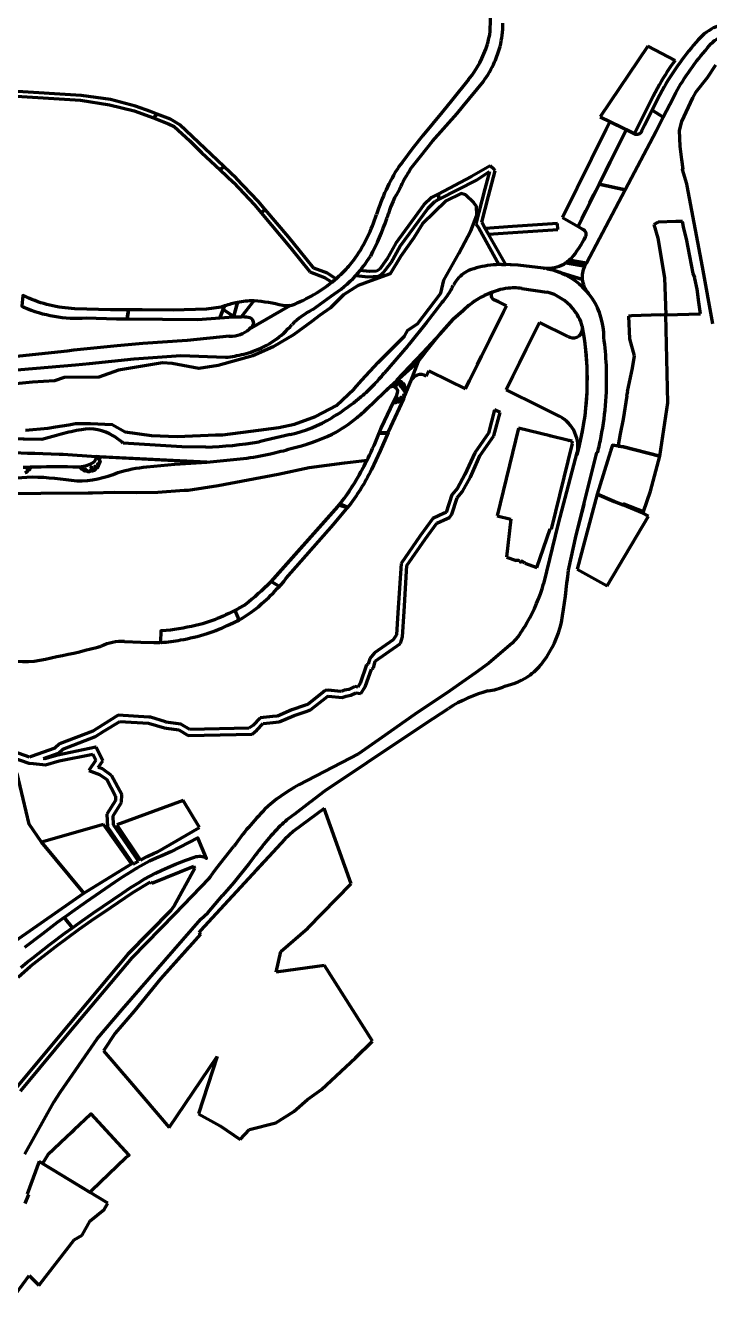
# Model space of a CAD drawing. Header units: inches. Extents: x 4096 to 6070, y 2882 to 5388.
# Drawn here: x 4648.2 to 4829.8, y 4169.6 to 4508.6 of the extents above; entities that cross this region are included whole.
import ezdxf

# ---------------------------------------------------------------- set-up
doc = ezdxf.new("R2010")
doc.units = ezdxf.units.IN
doc.header["$MEASUREMENT"] = 0
doc.linetypes.add('A_CONTINUOUS_LINE', pattern=[0])
for name, color, linetype, lineweight in [('access road', 150, 'Continuous', 30), ('commercial', 11, 'A_CONTINUOUS_LINE', 18), ('conservation', 92, 'Continuous', 25), ('footpath line', 2, 'Continuous', 30), ('Hatch institutional', 131, 'Continuous', 15), ('parking', 253, 'A_CONTINUOUS_LINE', 30), ('road 2', 1, 'A_CONTINUOUS_LINE', 30), ('secondary road', 40, 'Continuous', 30)]:
    doc.layers.add(name, color=color, linetype=linetype, lineweight=lineweight)

# ---------------------------------------------------------------- blocks, each defined once
blk = doc.blocks.new('commercial')
at = {"layer": 'commercial', "lineweight": 90}
for p, q in [((4813.41, 4503.14), (4800.79, 4484.32)), ((4813.41, 4503.14), (4800.79, 4484.32)), ((4820.64, 4499.33), (4813.41, 4503.14)), ((4820.64, 4499.33), (4813.41, 4503.14)), ((4820.64, 4499.33), (4820.64, 4499.33)), ((4814.86, 4489.84), (4816.48, 4492.96)), ((4814.86, 4489.84), (4816.48, 4492.96)), ((4811.25, 4482.73), (4814.86, 4489.84)), ((4811.25, 4482.73), (4814.86, 4489.84)), ((4814.86, 4489.84), (4814.86, 4489.84)), ((4800.79, 4484.32), (4808.99, 4480.38)), ((4800.79, 4484.32), (4808.99, 4480.38)), ((4809.88, 4479.95), (4811.25, 4482.73)), ((4809.88, 4479.95), (4811.25, 4482.73)), ((4808.99, 4480.38), (4809.88, 4479.95)), ((4808.99, 4480.38), (4809.88, 4479.95)), ((4809.06, 4431.47), (4808.26, 4431.35)), ((4808.26, 4431.35), (4808.58, 4425.35)), ((4816.86, 4431.71), (4809.06, 4431.47)), ((4817.71, 4431.73), (4816.86, 4431.7)), ((4816.86, 4431.7), (4816.86, 4431.71)), ((4818.23, 4431.75), (4817.71, 4431.73)), ((4817.71, 4431.73), (4817.71, 4431.73)), ((4818.76, 4408.35), (4818.23, 4431.75)), ((4818.23, 4431.75), (4818.23, 4431.75)), ((4808.58, 4425.35), (4809.79, 4420.82)), ((4809.26, 4417.55), (4807.88, 4411.4)), ((4809.79, 4420.82), (4809.26, 4417.55)), ((4808, 4411.38), (4807.79, 4410.19)), ((4807.88, 4411.4), (4808, 4411.38)), ((4807.84, 4410.18), (4806.83, 4404.05)), ((4816.61, 4394.15), (4818.76, 4408.35)), ((4818.76, 4408.35), (4818.76, 4408.35)), ((4806.83, 4404.05), (4806.03, 4400.14)), ((4779.1, 4401.67), (4773.44, 4378.32)), ((4787.44, 4399.63), (4779.1, 4401.67)), ((4787.43, 4399.58), (4787.44, 4399.63)), ((4792.4, 4398.36), (4787.43, 4399.58)), ((4787.86, 4374.82), (4793.39, 4397.52)), ((4792.6, 4398.31), (4792.4, 4398.36)), ((4792.61, 4398.36), (4792.6, 4398.31)), ((4793.28, 4398.19), (4792.61, 4398.36)), ((4793.39, 4397.52), (4793.39, 4397.52)), ((4805.57, 4397.14), (4805.51, 4396.89)), ((4806.03, 4400.14), (4805.57, 4397.14)), ((4805.51, 4396.89), (4806.93, 4396.65)), ((4806.93, 4396.65), (4816.61, 4394.15)), ((4800, 4384.1), (4796.63, 4371.51)), ((4804.44, 4382.18), (4800, 4384.1)), ((4806.8, 4381.23), (4804.44, 4382.18)), ((4812.11, 4379.07), (4806.8, 4381.23)), ((4773.44, 4378.32), (4777.03, 4377.45)), ((4777.03, 4377.45), (4775.91, 4367.37)), ((4802.57, 4359.72), (4813.58, 4378.28)), ((4813.58, 4378.28), (4812.11, 4379.07)), ((4813.58, 4378.28), (4813.58, 4378.28)), ((4783.9, 4364.64), (4787.52, 4374.9)), ((4787.52, 4374.9), (4787.86, 4374.82)), ((4796.63, 4371.51), (4794.67, 4364.17)), ((4775.91, 4367.37), (4778.49, 4366.49)), ((4779.13, 4366.49), (4779.37, 4366.38)), ((4779.28, 4366.36), (4779.2, 4366.3)), ((4779.2, 4366.3), (4779.27, 4366.27)), ((4779.27, 4366.27), (4779.3, 4366.28)), ((4779.33, 4366.35), (4779.28, 4366.36)), ((4779.3, 4366.28), (4779.36, 4366.24)), ((4779.37, 4366.38), (4779.33, 4366.35)), ((4779.36, 4366.24), (4779.36, 4366.19)), ((4779.36, 4366.19), (4779.86, 4366.02)), ((4779.74, 4366.3), (4779.86, 4366.32)), ((4779.82, 4366.18), (4779.74, 4366.3)), ((4779.98, 4366.08), (4779.82, 4366.18)), ((4779.86, 4366.02), (4779.98, 4366.08)), ((4780.75, 4365.8), (4780.73, 4365.72)), ((4780.73, 4365.72), (4783.9, 4364.64)), ((4794.67, 4364.17), (4802.57, 4359.72)), ((4690.02, 4302.74), (4672.4, 4296.2)), ((4694.35, 4295.55), (4690.02, 4302.74)), ((4690.02, 4302.74), (4690.02, 4302.74)), ((4727.44, 4300.56), (4719.36, 4294.57)), ((4734.6, 4280.53), (4727.44, 4300.56)), ((4727.44, 4300.56), (4727.44, 4300.56)), ((4668.87, 4296.34), (4652.44, 4291.59)), ((4676.33, 4285.84), (4668.87, 4296.34)), ((4668.87, 4296.34), (4668.87, 4296.34)), ((4672.4, 4296.2), (4678.66, 4286.86)), ((4683.18, 4289.05), (4694.35, 4295.55)), ((4716.99, 4292.46), (4698.78, 4272.66)), ((4719.36, 4294.57), (4716.99, 4292.46)), ((4652.44, 4291.59), (4663.63, 4278.1)), ((4680.47, 4287.81), (4682.32, 4288.69)), ((4682.32, 4288.69), (4683.18, 4289.05)), ((4663.63, 4278.1), (4676.33, 4285.84)), ((4678.66, 4286.86), (4678.81, 4286.94)), ((4678.81, 4286.94), (4680.47, 4287.81)), ((4711.37, 4286.36), (4708.96, 4283.76)), ((4681.68, 4280.72), (4692.84, 4285.23)), ((4693.15, 4284.69), (4687.65, 4274.75)), ((4692.84, 4285.23), (4693.15, 4284.69)), ((4676.69, 4278.28), (4681.33, 4281.13)), ((4681.33, 4281.13), (4681.68, 4280.72)), ((4723.08, 4268.78), (4734.6, 4280.53)), ((4670.81, 4274.31), (4676.69, 4278.28)), ((4665.67, 4270.79), (4670.81, 4274.31)), ((4686.74, 4273.49), (4675.35, 4261.87)), ((4687.65, 4274.75), (4686.74, 4273.49)), ((4698.78, 4272.66), (4694.64, 4268.17)), ((4656.24, 4263.87), (4662.43, 4268.48)), ((4662.43, 4268.48), (4665.67, 4270.79)), ((4715.94, 4262.55), (4723.08, 4268.78)), ((4693.18, 4265.61), (4683.98, 4255.29)), ((4694.65, 4267.18), (4693.18, 4265.61)), ((4694.64, 4268.17), (4694.16, 4267.62)), ((4694.16, 4267.62), (4694.65, 4267.18)), ((4649.5, 4258.67), (4656.24, 4263.87)), ((4675.35, 4261.87), (4659.7, 4243.27)), ((4691.35, 4263.56), (4683.98, 4255.29)), ((4714.72, 4257.05), (4715.94, 4262.55)), ((4646.18, 4255.79), (4649.5, 4258.67)), ((4727.56, 4258.86), (4714.72, 4257.05)), ((4725.61, 4258.59), (4714.72, 4257.05)), ((4725.61, 4258.59), (4725.61, 4258.59)), ((4740.34, 4238.72), (4727.56, 4258.86)), ((4727.56, 4258.86), (4727.56, 4258.86)), ((4683.98, 4255.29), (4676.98, 4246.74)), ((4683.98, 4255.29), (4680.91, 4251.54)), ((4680.91, 4251.54), (4676.98, 4246.74)), ((4676.98, 4246.74), (4671.98, 4240.85)), ((4676.98, 4246.74), (4676.25, 4245.88)), ((4659.7, 4243.27), (4645.51, 4226.2)), ((4671.98, 4240.85), (4668.86, 4236.16)), ((4735.82, 4234.35), (4740.34, 4238.72)), ((4668.86, 4236.16), (4675.94, 4227.97)), ((4686.33, 4215.78), (4699.07, 4234.7)), ((4699.07, 4234.7), (4694.11, 4219.42)), ((4726.71, 4225.88), (4735.82, 4234.35)), ((4675.94, 4227.97), (4686.33, 4215.78)), ((4723, 4223.29), (4726.71, 4225.88)), ((4719.42, 4220.03), (4723, 4223.29)), ((4694.11, 4219.42), (4699.86, 4216.22)), ((4714.62, 4217.04), (4719.42, 4220.03)), ((4699.86, 4216.22), (4705.13, 4212.65)), ((4705.13, 4212.65), (4707.65, 4215.25)), ((4707.65, 4215.25), (4714.62, 4217.04)), ((4651.81, 4206.78), (4648.57, 4198.14)), ((4655.13, 4204.78), (4651.81, 4206.78)), ((4670.02, 4195.71), (4655.13, 4204.78)), ((4648.92, 4198.01), (4648, 4195.62)), ((4648.57, 4198.14), (4648.92, 4198.01)), ((4665.33, 4191.01), (4669.03, 4194.06)), ((4669.03, 4194.06), (4670.02, 4195.71)), ((4669.03, 4194.06), (4669.03, 4194.06)), ((4663.24, 4187.2), (4665.33, 4191.01)), ((4661.1, 4185.95), (4663.24, 4187.2)), ((4651.92, 4174.16), (4661.1, 4185.95)), ((4659.86, 4184.36), (4659.86, 4184.36)), ((4644.07, 4169.59), (4649.08, 4176.49)), ((4649.08, 4176.49), (4651.71, 4173.95)), ((4651.71, 4173.95), (4651.92, 4174.16))]:
    blk.add_line(p, q, dxfattribs=at)
for centre, radius, start, end in [((4890.78, 4449.12), 86.26, 144.402, 149.4556), ((4890.78, 4449.12), 86.26, 144.402, 149.4556), ((4785.54, 4396.61), 7.91, 6.6182, 11.5547), ((4778.81, 4363.49), 3.02, 90, 96.1417), ((4778.81, 4363.49), 3.02, 83.8872, 90), ((4778.81, 4363.49), 3.02, 49.942, 69.6599)]:
    blk.add_arc(centre, radius, start, end, dxfattribs=at)
blk = doc.blocks.new('conservation')
at = {"layer": 'conservation', "lineweight": 90}
for p, q in [((4816.13, 4456.38), (4815, 4455.78)), ((4815, 4455.78), (4816.1, 4452.15)), ((4820.85, 4456.52), (4816.13, 4456.38)), ((4816.13, 4456.38), (4816.13, 4456.38)), ((4822.65, 4456.58), (4820.85, 4456.52)), ((4823, 4454.66), (4822.65, 4456.58)), ((4822.65, 4456.58), (4822.65, 4456.58)), ((4816.1, 4452.15), (4817.88, 4441.55)), ((4823.65, 4451.91), (4823, 4454.66)), ((4825.49, 4442.71), (4823.65, 4451.91)), ((4817.88, 4441.55), (4818.21, 4431.75)), ((4825.87, 4441.65), (4825.49, 4442.71)), ((4825.91, 4441.44), (4825.87, 4441.65)), ((4826.48, 4438.56), (4825.91, 4441.44)), ((4826.94, 4435.07), (4826.48, 4438.56)), ((4827.4, 4432.02), (4826.94, 4435.07)), ((4818.21, 4431.75), (4827.4, 4432.02))]:
    blk.add_line(p, q, dxfattribs=at)
blk.add_lwpolyline([(4648.14, 4401.07), (4654.11, 4401.59), (4656.11, 4401.97), (4659.67, 4402.55), (4661.46, 4402.85), (4665.43, 4402.83), (4671.14, 4402.58), (4674.64, 4400.67), (4681.57, 4399.64), (4688.4, 4399.39), (4698.68, 4399.9), (4700.42, 4399.9), (4707.97, 4400.8), (4715.4, 4401.78), (4719.54, 4402.7), (4725.12, 4404.71), (4730.76, 4407.66), (4735.42, 4412.08), (4735.42, 4412.08), (4737.47, 4414.4), (4741.8, 4419.04), (4748.79, 4426.05), (4749.72, 4427.63), (4752.23, 4429.38), (4758.48, 4437.54), (4759.26, 4440.92), (4763.25, 4448.05), (4766.39, 4454.09), (4767.96, 4458.27), (4767.92, 4460.49), (4767.22, 4461.51), (4764.98, 4463.64), (4763.82, 4463.97), (4759.84, 4462.02), (4753.61, 4455.94), (4751.29, 4452.24), (4747.8, 4447.33), (4745.01, 4442.65), (4739.85, 4440.74), (4736.53, 4439.56), (4732.56, 4437.09), (4729.18, 4433.61), (4726.2, 4431.54), (4724.27, 4430.1), (4719.34, 4426.42), (4713.9, 4423.28), (4708.53, 4420.88), (4699.35, 4418.27), (4694.22, 4417.53), (4687.12, 4418.79), (4684.55, 4418.97), (4672.87, 4417.07), (4667.64, 4415.19), (4658.46, 4415.07), (4655.89, 4414.18), (4650.02, 4413.89), (4639.18, 4412.78)], dxfattribs=at)
blk = doc.blocks.new('parking')
at = {"layer": 'parking', "lineweight": 90}
for p, q in [((4803.35, 4483.01), (4802.38, 4481.06)), ((4807.65, 4480.88), (4803.35, 4483.01)), ((4802.38, 4481.06), (4790.72, 4457.57)), ((4805.52, 4476.58), (4807.65, 4480.88)), ((4807.65, 4480.88), (4807.65, 4480.88)), ((4804.45, 4474.43), (4805.52, 4476.58)), ((4805.52, 4476.58), (4805.52, 4476.58)), ((4802.32, 4470.13), (4803.38, 4472.28)), ((4803.38, 4472.28), (4804.45, 4474.43)), ((4803.38, 4472.28), (4803.38, 4472.28)), ((4804.45, 4474.43), (4804.45, 4474.43)), ((4801.25, 4467.98), (4802.32, 4470.13)), ((4802.32, 4470.13), (4802.32, 4470.13)), ((4799.11, 4463.68), (4800.18, 4465.83)), ((4800.18, 4465.83), (4801.25, 4467.98)), ((4800.18, 4465.83), (4800.18, 4465.83)), ((4801.25, 4467.98), (4801.25, 4467.98)), ((4798.05, 4461.53), (4799.11, 4463.68)), ((4799.11, 4463.68), (4799.11, 4463.68)), ((4795.98, 4457.36), (4796.98, 4459.38)), ((4796.98, 4459.38), (4798.05, 4461.53)), ((4796.98, 4459.38), (4796.98, 4459.38)), ((4798.05, 4461.53), (4798.05, 4461.53)), ((4790.72, 4457.57), (4794.91, 4455.21)), ((4794.91, 4455.21), (4795.98, 4457.36)), ((4795.98, 4457.36), (4795.98, 4457.36)), ((4773.72, 4435.17), (4772.51, 4435.77)), ((4775.87, 4434.11), (4773.72, 4435.17)), ((4773.72, 4435.17), (4773.72, 4435.17)), ((4764.37, 4432.9), (4761.75, 4430.6)), ((4771.36, 4425.02), (4775.09, 4432.54)), ((4775.09, 4432.54), (4775.87, 4434.11)), ((4775.09, 4432.54), (4775.09, 4432.54)), ((4761.75, 4430.6), (4758.19, 4426.6)), ((4784.66, 4429.75), (4782.88, 4426.17)), ((4792.2, 4426.01), (4784.66, 4429.75)), ((4796.06, 4428.5), (4796.06, 4428.5)), ((4758.19, 4426.6), (4753.69, 4421.7)), ((4770.3, 4422.87), (4771.36, 4425.02)), ((4782.88, 4426.17), (4781.1, 4422.58)), ((4782.88, 4426.17), (4782.88, 4426.17)), ((4792.21, 4426), (4792.2, 4426.01)), ((4753.69, 4421.7), (4746.63, 4414.4)), ((4769.23, 4420.72), (4770.3, 4422.87)), ((4781.1, 4422.58), (4779.33, 4419)), ((4781.1, 4422.58), (4781.1, 4422.58)), ((4767.1, 4416.42), (4768.16, 4418.57)), ((4768.16, 4418.57), (4769.23, 4420.72)), ((4768.16, 4418.57), (4768.16, 4418.57)), ((4779.33, 4419), (4777.55, 4415.42)), ((4779.33, 4419), (4779.33, 4419)), ((4749.18, 4410.9), (4746.63, 4414.4)), ((4749.18, 4410.9), (4750.47, 4414.1)), ((4754.58, 4415.48), (4755.29, 4416.91)), ((4755.29, 4416.91), (4760.66, 4414.25)), ((4760.66, 4414.25), (4764.96, 4412.11)), ((4764.96, 4412.11), (4766.03, 4414.26)), ((4766.03, 4414.26), (4767.1, 4416.42)), ((4766.03, 4414.26), (4766.03, 4414.26)), ((4777.55, 4415.42), (4775.77, 4411.83)), ((4777.55, 4415.42), (4777.55, 4415.42)), ((4775.77, 4411.83), (4784.73, 4407.39)), ((4784.73, 4407.39), (4790.03, 4404.76))]:
    blk.add_line(p, q, dxfattribs=at)
for centre, radius, start, end in [((4779.69, 4417.14), 21.97, 109.9958, 134.2006), ((4772.99, 4436.89), 1.21, 132.092, 246.7121), ((4793.56, 4428.15), 2.53, 249.3381, 8.1232), ((4722.04, 4414.65), 75.31, 344.4745, 10.5983), ((4793.56, 4428.15), 2.53, 237.9012, 249.3381), ((4753.11, 4413.04), 2.85, 58.9938, 158.2468), ((4785.54, 4396.61), 9.31, 346.8607, 61.1199)]:
    blk.add_arc(centre, radius, start, end, dxfattribs=at)
blk = doc.blocks.new('road')
at = {"layer": 'road 2', "lineweight": 90}
for p, q in [((4777.13, 4445.01), (4774.59, 4445.13)), ((4778.94, 4444.92), (4776.82, 4445.02)), ((4777.13, 4445.01), (4777.13, 4445.01)), ((4785.74, 4444.16), (4778.94, 4444.92)), ((4768.65, 4444.38), (4768.65, 4444.38)), ((4790.12, 4443.01), (4790.12, 4443.01)), ((4762.57, 4440.85), (4762.57, 4440.85)), ((4779.96, 4438.75), (4786.59, 4437.8)), ((4758.81, 4435.12), (4756.73, 4432.42)), ((4759.96, 4436.54), (4759.96, 4436.54)), ((4797.65, 4437.44), (4797.65, 4437.44)), ((4756.73, 4432.42), (4754.65, 4429.73)), ((4761.75, 4430.6), (4764.37, 4432.9)), ((4754.65, 4429.73), (4749.91, 4423.86)), ((4758.19, 4426.6), (4761.02, 4429.78)), ((4761.02, 4429.78), (4761.75, 4430.6)), ((4761.02, 4429.78), (4761.02, 4429.78)), ((4754.29, 4421.7), (4758.19, 4426.6)), ((4801.73, 4425.76), (4801.73, 4425.76)), ((4749.56, 4423.43), (4743.38, 4416.28)), ((4749.91, 4423.86), (4749.56, 4423.43)), ((4752.49, 4419.45), (4754.13, 4421.5)), ((4754.13, 4421.5), (4754.29, 4421.7)), ((4747.29, 4414.74), (4752.49, 4419.45)), ((4752.49, 4419.45), (4752.49, 4419.45)), ((4802.4, 4418.31), (4802.4, 4418.31)), ((4802.4, 4418.31), (4802.4, 4418.31)), ((4802.4, 4418.31), (4802.4, 4418.31)), ((4743.38, 4416.28), (4743.38, 4416.28)), ((4745.7, 4413.29), (4747.29, 4414.74)), ((4740.67, 4408.57), (4743.73, 4411.51)), ((4743.73, 4411.51), (4743.9, 4411.66)), ((4743.9, 4411.66), (4744.58, 4412.28)), ((4743.9, 4411.66), (4743.9, 4411.66)), ((4744.58, 4412.28), (4745.7, 4413.29)), ((4745.7, 4413.29), (4745.7, 4413.29)), ((4739.06, 4407.02), (4740.67, 4408.57)), ((4740.67, 4408.57), (4740.67, 4408.57)), ((4652.49, 4398.59), (4642.48, 4398.83)), ((4652.49, 4398.59), (4642.48, 4398.83)), ((4652.49, 4398.59), (4643.1, 4398.82)), ((4656.41, 4399.69), (4652.49, 4398.59)), ((4656.41, 4399.69), (4652.49, 4398.59)), ((4652.57, 4398.62), (4652.49, 4398.59)), ((4652.57, 4398.62), (4652.57, 4398.62)), ((4657.63, 4400.04), (4656.41, 4399.69)), ((4656.41, 4399.69), (4656.41, 4399.69)), ((4656.41, 4399.69), (4656.41, 4399.69)), ((4689.63, 4396.68), (4674.12, 4397.62)), ((4711.95, 4398.44), (4710.2, 4398.04)), ((4718.45, 4399.96), (4711.95, 4398.44)), ((4729.61, 4400.04), (4729.61, 4400.04)), ((4643.29, 4395.14), (4650.59, 4394.96)), ((4648.65, 4395.01), (4650.59, 4394.96)), ((4648.65, 4395.01), (4650.59, 4394.96)), ((4650.59, 4394.96), (4657.05, 4394.73)), ((4650.59, 4394.96), (4657.05, 4394.73)), ((4650.59, 4394.96), (4651.99, 4394.91)), ((4657.05, 4394.73), (4658.14, 4394.69)), ((4658.14, 4394.69), (4666.89, 4394.07)), ((4666.89, 4394.07), (4696.32, 4392.58)), ((4696.06, 4396.61), (4689.63, 4396.68)), ((4713.24, 4394.84), (4713.24, 4394.84)), ((4794.6, 4395.15), (4790.92, 4381.36)), ((4794.6, 4395.15), (4794.82, 4395.31)), ((4796.44, 4381.36), (4799.88, 4395.15)), ((4799.88, 4395.15), (4800.08, 4395.2)), ((4799.88, 4395.15), (4799.88, 4395.15)), ((4696.32, 4392.58), (4706.02, 4393.54)), ((4791.01, 4381.7), (4789.56, 4376.28)), ((4790.92, 4381.36), (4789.56, 4376.28)), ((4794.41, 4373.22), (4796.49, 4381.57)), ((4794.41, 4373.22), (4796.51, 4381.37)), ((4794.41, 4373.22), (4796.44, 4381.36)), ((4796.51, 4381.37), (4796.51, 4381.37)), ((4789.56, 4376.28), (4785.72, 4360.29)), ((4789.56, 4376.28), (4785.72, 4360.29)), ((4792.31, 4363.94), (4794.41, 4373.22)), ((4792.31, 4363.94), (4794.41, 4373.22)), ((4792.31, 4363.94), (4794.41, 4373.22)), ((4794.41, 4373.22), (4794.41, 4373.22)), ((4792.31, 4363.94), (4792.31, 4363.94)), ((4785.72, 4360.29), (4785.72, 4360.29)), ((4785.72, 4360.29), (4785.72, 4360.29)), ((4785.72, 4360.29), (4785.72, 4360.29)), ((4785.72, 4360.29), (4785.72, 4360.29)), ((4778.98, 4346.3), (4777.42, 4344.51)), ((4777.42, 4344.51), (4771.22, 4339.15)), ((4785.75, 4339.71), (4785.75, 4339.71)), ((4767.61, 4336.62), (4764.08, 4334.15)), ((4771.22, 4339.15), (4767.61, 4336.62)), ((4764.08, 4334.15), (4760.84, 4331.86)), ((4760.84, 4331.86), (4751.49, 4325.53)), ((4754.36, 4323.17), (4760.51, 4327.18)), ((4738.9, 4312.77), (4754.36, 4323.17)), ((4751.49, 4325.53), (4742.8, 4319.43)), ((4751.49, 4325.53), (4751.49, 4325.53)), ((4742.8, 4319.43), (4736.61, 4315.12)), ((4736.61, 4315.12), (4720.74, 4306.87)), ((4727.65, 4305.26), (4738.9, 4312.77)), ((4723.87, 4302.37), (4719.45, 4299)), ((4723.87, 4302.37), (4727.65, 4305.26)), ((4698.84, 4284.76), (4703.5, 4290.55)), ((4707.43, 4285.84), (4703.44, 4280.93)), ((4708.37, 4287.06), (4707.43, 4285.84)), ((4708.37, 4287.06), (4708.37, 4287.06)), ((4696.92, 4282.1), (4687.74, 4272.51)), ((4696.92, 4282.1), (4697.33, 4282.66)), ((4697.88, 4283.43), (4697.33, 4282.66)), ((4697.88, 4283.43), (4697.33, 4282.66)), ((4697.88, 4283.43), (4698.84, 4284.76)), ((4703.44, 4280.93), (4700.45, 4277.44)), ((4696.53, 4272.87), (4700.45, 4277.44)), ((4687.74, 4272.51), (4676.35, 4260.89)), ((4694.73, 4271.18), (4696.53, 4272.87)), ((4673.85, 4247.2), (4694.73, 4271.18)), ((4676.35, 4260.89), (4659.81, 4241.22)), ((4667.15, 4239.38), (4673.85, 4247.2)), ((4659.81, 4241.22), (4648.16, 4227.2)), ((4659.81, 4241.22), (4659.81, 4241.22)), ((4657.48, 4225.28), (4667.15, 4239.38)), ((4648.16, 4227.2), (4646.7, 4225.44)), ((4655.63, 4222.57), (4657.48, 4225.28)), ((4647.96, 4208.74), (4655.63, 4222.57))]:
    blk.add_line(p, q, dxfattribs=at)
for centre, radius, start, end in [((4775.11, 4417.18), 27.96, 91.0596, 103.3548), ((4770.19, 4435), 9.6, 117.3796, 142.4871), ((4775.11, 4417.18), 27.96, 103.3548, 109.5151), ((4787, 4452.14), 8.08, 261.0488, 262.8516), ((4783.28, 4425.87), 18.45, 68.2422, 81.5555), ((4783.28, 4425.87), 18.45, 40.9986, 68.2422), ((4745.28, 4447.2), 18.14, 324.0419, 335.3021), ((4770.19, 4435), 9.6, 142.4871, 151.3019), ((4779.69, 4417.14), 21.97, 109.3823, 120.6234), ((4779.69, 4417.14), 21.97, 106.2423, 109.3823), ((4777.83, 4424.74), 14.17, 96.2251, 107.6237), ((4777.83, 4424.73), 14.17, 81.3828, 97.5394), ((4801.28, 4440.93), 5.03, 215.9549, 223.8814), ((4745.28, 4447.2), 18.14, 318.2486, 324.0419), ((4779.69, 4417.14), 21.97, 120.6234, 134.2006), ((4783.3, 4424.95), 13.26, 39.1782, 75.656), ((4783.28, 4425.87), 18.45, 33.3593, 38.8377), ((4783.28, 4425.87), 18.45, 359.6524, 33.3593), ((4783.3, 4424.95), 13.26, 16.5316, 39.1782), ((4793.56, 4428.15), 2.53, 8.1232, 13.2455), ((4722.04, 4414.65), 75.31, 1.2623, 10.5983), ((4721.18, 4414.79), 81.3, 2.4835, 7.7539), ((4721.18, 4414.79), 81.3, 349.0966, 2.4835), ((4721.18, 4414.79), 81.3, 349.0966, 2.4835), ((4721.18, 4414.79), 81.3, 349.0966, 2.4835), ((4707.77, 4444.52), 45.44, 316.8014, 319.033), ((4707.16, 4445.24), 46.38, 318.8505, 321.3516), ((4722.04, 4414.65), 75.31, 345.1144, 1.2623), ((4722.04, 4414.65), 75.31, 345.1144, 1.2623), ((4722.04, 4414.65), 75.31, 345.1144, 1.2623), ((4707.77, 4444.52), 45.44, 311.3571, 316.8014), ((4699.48, 4454.35), 58.27, 305.205, 306.9812), ((4707.77, 4444.52), 45.44, 306.0897, 307.7509), ((4708.23, 4444.09), 44.8, 307.6087, 311.2694), ((4711.13, 4434.05), 34.87, 282.1244, 301.8173), ((4699.48, 4454.35), 58.27, 301.0294, 305.205), ((4710.73, 4435.44), 40.12, 298.0732, 309.3802), ((4710.73, 4435.44), 40.12, 309.3802, 311.0492), ((4710.73, 4435.44), 40.12, 311.0492, 314.9134), ((4675.53, 4331.96), 70.39, 100.2503, 104.7303), ((4665.14, 4389.54), 11.88, 58.022, 100.3703), ((4658.08, 4378.87), 24.67, 49.4443, 57.2388), ((4693.6, 4491.53), 94.95, 271.4839, 280.0704), ((4704.84, 4453.33), 58.77, 283.5635, 294.9231), ((4721.18, 4414.79), 81.3, 346.0598, 349.0966), ((4721.18, 4414.79), 81.3, 346.0598, 349.0966), ((4721.18, 4414.79), 81.3, 346.0598, 349.0966), ((4693.07, 4485.93), 93.3, 277.9757, 282.4863), ((4693.07, 4485.93), 93.3, 282.4863, 285.8978), ((4567.35, 4386.16), 226.05, 350.7993, 354.36), ((4567.35, 4386.16), 226.05, 352.6005, 354.36), ((4567.35, 4386.16), 226.05, 352.6218, 354.36), ((4742.45, 4372.52), 44.96, 329.9688, 344.2245), ((4742.45, 4372.52), 44.96, 324.3294, 329.9688), ((4762.23, 4356.79), 29.06, 324.0156, 346.5165), ((4773.05, 4348.64), 15.52, 306.3095, 324.8878), ((4771.66, 4350.76), 18.05, 282.0406, 305.8795), ((4770.16, 4343.35), 11.52, 273.9089, 297.2167), ((4782.22, 4292.71), 40.74, 106.0667, 122.2135), ((4741.79, 4268.06), 44.16, 118.4706, 133.1055), ((4774.28, 4239.84), 87.07, 136.0252, 144.3798), ((4738.54, 4272.02), 33.05, 125.2723, 133.5854), ((4775.2, 4239.13), 82.24, 136.292, 144.3529), ((4694.3, 4284.41), 3.5, 318.6491, 330.0032), ((4694.3, 4284.41), 3.5, 318.6491, 330.0032)]:
    blk.add_arc(centre, radius, start, end, dxfattribs=at)
blk = doc.blocks.new('road 5')
at = {"layer": 'footpath line', "lineweight": 90}
for p, q in [((4642.94, 4490.01), (4662.75, 4488.79)), ((4662.94, 4490.05), (4644.63, 4491.21)), ((4662.75, 4488.79), (4670.47, 4487.54)), ((4670.69, 4488.92), (4662.94, 4490.05)), ((4677.4, 4487.23), (4670.69, 4488.92)), ((4670.69, 4488.92), (4670.69, 4488.92)), ((4670.47, 4487.54), (4677, 4485.95)), ((4677, 4485.95), (4682.11, 4484.06)), ((4681.36, 4485.74), (4677.4, 4487.23)), ((4683.09, 4485.09), (4681.36, 4485.74)), ((4682.11, 4484.06), (4683.09, 4485.09)), ((4683.09, 4485.09), (4682.11, 4484.06)), ((4682.11, 4484.06), (4682.31, 4483.98)), ((4682.31, 4483.98), (4686.1, 4482.49)), ((4686.63, 4483.76), (4683.09, 4485.09)), ((4686.1, 4482.49), (4687.59, 4481.75)), ((4689.14, 4482.19), (4686.63, 4483.76)), ((4695.8, 4475.94), (4689.14, 4482.19)), ((4687.59, 4481.75), (4691.76, 4477.94)), ((4691.76, 4477.94), (4694.92, 4474.89)), ((4700.82, 4471.18), (4695.8, 4475.94)), ((4695.8, 4475.94), (4695.8, 4475.94)), ((4694.92, 4474.89), (4699.84, 4470.24)), ((4699.84, 4470.24), (4700.82, 4471.18)), ((4700.82, 4471.18), (4699.84, 4470.24)), ((4699.84, 4470.24), (4703.35, 4466.92)), ((4704.21, 4467.96), (4700.82, 4471.18)), ((4766.55, 4468.46), (4757.75, 4463.85)), ((4771.51, 4471.33), (4766.55, 4468.46)), ((4767.89, 4467.55), (4771.39, 4469.8)), ((4771.39, 4469.8), (4770.13, 4465.25)), ((4771.08, 4463.3), (4772.84, 4470)), ((4772.6, 4470.4), (4771.51, 4471.33)), ((4772.84, 4470), (4772.6, 4470.4)), ((4703.35, 4466.92), (4708.99, 4460.93)), ((4709.9, 4461.92), (4704.21, 4467.96)), ((4704.21, 4467.96), (4704.21, 4467.96)), ((4758.02, 4462.44), (4767.89, 4467.55)), ((4767.89, 4467.55), (4767.89, 4467.55)), ((4770.13, 4465.25), (4768.54, 4458.99)), ((4711.79, 4459.7), (4709.9, 4461.92)), ((4755.93, 4462.9), (4753.94, 4460.99)), ((4755.04, 4460.12), (4756.83, 4461.82)), ((4757.75, 4463.85), (4755.93, 4462.9)), ((4756.83, 4461.82), (4758.02, 4462.44)), ((4758.02, 4462.44), (4757.75, 4463.85)), ((4757.75, 4463.85), (4758.02, 4462.44)), ((4769.29, 4456.37), (4771.08, 4463.3)), ((4708.99, 4460.93), (4710.72, 4458.87)), ((4710.72, 4458.87), (4711.79, 4459.7)), ((4711.79, 4459.7), (4710.72, 4458.87)), ((4710.72, 4458.87), (4718.56, 4449.54)), ((4717.95, 4452.44), (4711.79, 4459.7)), ((4753.94, 4460.99), (4746.48, 4450.81)), ((4747.62, 4450.03), (4755.04, 4460.12)), ((4768.54, 4458.99), (4767.74, 4455.96)), ((4767.74, 4455.96), (4768.54, 4454.73)), ((4770.25, 4454.71), (4769.29, 4456.37)), ((4777.43, 4455.21), (4770.25, 4454.71)), ((4789.4, 4456.04), (4777.43, 4455.21)), ((4789.51, 4454.44), (4789.4, 4456.04)), ((4789.4, 4456.04), (4789.4, 4456.04)), ((4720.97, 4448.76), (4717.95, 4452.44)), ((4717.95, 4452.44), (4717.95, 4452.44)), ((4768.54, 4454.73), (4773.86, 4445.11)), ((4771.13, 4453.16), (4770.25, 4454.71)), ((4770.25, 4454.71), (4771.13, 4453.16)), ((4771.13, 4453.16), (4777.54, 4453.61)), ((4775.74, 4445.08), (4771.13, 4453.16)), ((4777.54, 4453.61), (4789.51, 4454.44)), ((4718.56, 4449.54), (4723.68, 4443.13)), ((4724.73, 4444.14), (4720.97, 4448.76)), ((4746.48, 4450.81), (4744.06, 4446.53)), ((4745.26, 4445.68), (4747.62, 4450.03)), ((4747.62, 4450.03), (4747.62, 4450.03)), ((4744.06, 4446.53), (4742.16, 4443.79)), ((4743.17, 4442.88), (4745.26, 4445.68)), ((4774.59, 4445.13), (4775.74, 4445.08)), ((4723.68, 4443.13), (4727.53, 4441.67)), ((4728.36, 4442.85), (4724.73, 4444.14)), ((4727.53, 4441.67), (4729.52, 4440.41)), ((4730.55, 4441.27), (4728.36, 4442.85)), ((4735.88, 4442.16), (4739.02, 4441.8)), ((4739.5, 4443.25), (4737.02, 4443.54)), ((4739.02, 4441.8), (4741.85, 4442.01)), ((4741.35, 4443.38), (4739.5, 4443.25)), ((4742.16, 4443.79), (4741.35, 4443.38)), ((4741.85, 4442.01), (4742.61, 4442.34)), ((4742.61, 4442.34), (4743.17, 4442.88)), ((4772.71, 4406.49), (4771.07, 4400.27)), ((4772.55, 4399.59), (4774.17, 4405.76)), ((4774.17, 4405.76), (4772.71, 4406.49)), ((4771.07, 4400.27), (4767.43, 4395.07)), ((4768.82, 4394.28), (4772.55, 4399.59)), ((4772.55, 4399.59), (4772.55, 4399.59)), ((4767.43, 4395.07), (4764.84, 4389.3)), ((4766.28, 4388.59), (4768.82, 4394.28)), ((4764.84, 4389.3), (4762.87, 4385.72)), ((4764.19, 4384.81), (4766.28, 4388.59)), ((4761.33, 4383.93), (4759.84, 4379.23)), ((4762.87, 4385.72), (4761.33, 4383.93)), ((4762.76, 4383.13), (4764.19, 4384.81)), ((4761.36, 4378.74), (4762.76, 4383.13)), ((4756.33, 4377.66), (4752.94, 4373.06)), ((4759.37, 4379.02), (4756.33, 4377.66)), ((4757.37, 4376.37), (4760.13, 4377.61)), ((4759.84, 4379.23), (4759.37, 4379.02)), ((4760.13, 4377.61), (4760.77, 4377.9)), ((4760.77, 4377.9), (4761.36, 4378.74)), ((4754.24, 4372.13), (4757.37, 4376.37)), ((4752.94, 4373.06), (4747.88, 4365.71)), ((4749.45, 4365.17), (4754.24, 4372.13)), ((4754.24, 4372.13), (4754.24, 4372.13)), ((4747.88, 4365.71), (4747.05, 4352.57)), ((4748.67, 4352.93), (4749.45, 4365.17)), ((4747.05, 4352.57), (4746.68, 4346.76)), ((4748.25, 4346.23), (4748.67, 4352.93)), ((4746.68, 4346.76), (4745.8, 4345.35)), ((4745.8, 4345.35), (4740.83, 4341.93)), ((4741.03, 4339.7), (4747.7, 4344.46)), ((4747.7, 4344.46), (4748.25, 4346.23)), ((4747.7, 4344.46), (4747.7, 4344.46)), ((4739.58, 4340.47), (4739.18, 4338.97)), ((4740.83, 4341.93), (4739.58, 4340.47)), ((4740.53, 4337.87), (4741.03, 4339.7)), ((4738.7, 4338.73), (4736.98, 4333.8)), ((4738.45, 4333.16), (4740, 4337.59)), ((4739.18, 4338.97), (4738.7, 4338.73)), ((4740, 4337.59), (4740.53, 4337.87)), ((4735.59, 4332.97), (4734, 4332.22)), ((4736.4, 4332.85), (4735.59, 4332.97)), ((4736.92, 4333.67), (4736.4, 4332.85)), ((4736.98, 4333.8), (4736.92, 4333.67)), ((4737.21, 4331.11), (4738.31, 4332.88)), ((4738.31, 4332.88), (4738.45, 4333.16)), ((4727.17, 4331.48), (4723.08, 4328.2)), ((4723.85, 4326.77), (4728.32, 4330.35)), ((4727.2, 4331.52), (4727.17, 4331.48)), ((4727.69, 4331.89), (4727.2, 4331.52)), ((4728.56, 4332.03), (4727.69, 4331.89)), ((4728.32, 4330.35), (4728.34, 4330.38)), ((4728.34, 4330.38), (4728.61, 4330.42)), ((4731.99, 4331.69), (4728.56, 4332.03)), ((4728.61, 4330.42), (4732.2, 4330.06)), ((4732.86, 4332.01), (4731.99, 4331.69)), ((4732.2, 4330.06), (4733.29, 4330.46)), ((4734, 4332.22), (4732.86, 4332.01)), ((4733.29, 4330.46), (4734.5, 4330.68)), ((4734.5, 4330.68), (4735.83, 4331.32)), ((4735.83, 4331.32), (4737.21, 4331.11)), ((4718.89, 4326.8), (4715.08, 4325.15)), ((4722.28, 4327.93), (4718.89, 4326.8)), ((4719.47, 4325.31), (4722.67, 4326.38)), ((4723.08, 4328.2), (4722.28, 4327.93)), ((4722.67, 4326.38), (4723.85, 4326.77)), ((4670.34, 4323.83), (4666.03, 4321.12)), ((4668.97, 4321.09), (4673.16, 4323.72)), ((4672.75, 4325.35), (4670.34, 4323.83)), ((4680.91, 4324.81), (4672.75, 4325.35)), ((4673.16, 4323.72), (4680.8, 4323.21)), ((4680.8, 4323.21), (4685.08, 4321.97)), ((4681.32, 4324.81), (4680.91, 4324.81)), ((4685.32, 4323.57), (4681.32, 4324.81)), ((4681.32, 4324.81), (4681.32, 4324.81)), ((4685.42, 4323.54), (4685.32, 4323.57)), ((4689.38, 4323.01), (4685.42, 4323.54)), ((4691.76, 4321.58), (4689.38, 4323.01)), ((4708.53, 4322.6), (4707.45, 4321.88)), ((4710.47, 4324.67), (4708.53, 4322.6)), ((4709.57, 4321.37), (4711.22, 4323.13)), ((4713.75, 4324.99), (4710.47, 4324.67)), ((4711.22, 4323.13), (4713.92, 4323.4)), ((4715.08, 4325.15), (4713.75, 4324.99)), ((4713.92, 4323.4), (4715.51, 4323.59)), ((4715.51, 4323.59), (4719.47, 4325.31)), ((4666.03, 4321.12), (4657.18, 4317.75)), ((4658.04, 4316.36), (4666.74, 4319.69)), ((4666.74, 4319.69), (4668.97, 4321.09)), ((4666.74, 4319.69), (4666.74, 4319.69)), ((4685.08, 4321.97), (4685.55, 4321.91)), ((4685.55, 4321.91), (4688.84, 4321.47)), ((4688.84, 4321.47), (4691.32, 4319.97)), ((4691.32, 4319.97), (4708.34, 4320.29)), ((4707.45, 4321.88), (4691.76, 4321.58)), ((4708.34, 4320.29), (4709.57, 4321.37)), ((4708.34, 4320.29), (4708.34, 4320.29)), ((4649.23, 4314.25), (4642.21, 4316.67)), ((4655.95, 4316.61), (4649.61, 4314.38)), ((4657.18, 4317.75), (4655.95, 4316.61)), ((4666.86, 4316.86), (4656.69, 4314.77)), ((4656.91, 4315.32), (4658.04, 4316.36)), ((4666.92, 4316.87), (4666.86, 4316.86)), ((4668.68, 4313.25), (4666.92, 4316.87)), ((4641.82, 4315.11), (4649.06, 4312.62)), ((4649.06, 4312.62), (4650.15, 4312.51)), ((4649.61, 4314.38), (4649.23, 4314.25)), ((4650.15, 4312.51), (4653.47, 4312.18)), ((4652.91, 4313.85), (4656.91, 4315.32)), ((4653.32, 4313.8), (4652.91, 4313.85)), ((4656.69, 4314.77), (4653.32, 4313.8)), ((4653.47, 4312.18), (4657.07, 4313.21)), ((4657.07, 4313.21), (4666.02, 4315.05)), ((4666.83, 4313.39), (4664.95, 4310.66)), ((4666.02, 4315.05), (4666.83, 4313.39)), ((4667.46, 4311.48), (4668.68, 4313.25)), ((4664.95, 4310.66), (4667.84, 4309.65)), ((4668.58, 4311.09), (4667.46, 4311.48)), ((4667.84, 4309.65), (4669.76, 4308.29)), ((4671, 4309.37), (4668.58, 4311.09)), ((4673.7, 4304.26), (4671, 4309.37)), ((4671, 4309.37), (4671, 4309.37)), ((4669.76, 4308.29), (4672.08, 4303.89)), ((4672.05, 4302.67), (4669.76, 4299.08)), ((4672.08, 4303.89), (4672.05, 4302.67)), ((4673.64, 4302.19), (4673.7, 4304.26)), ((4669.76, 4299.08), (4669.96, 4295.72)), ((4671.39, 4298.66), (4673.64, 4302.19)), ((4669.96, 4295.72), (4676.76, 4285.76)), ((4671.53, 4296.25), (4671.39, 4298.66)), ((4678.15, 4286.57), (4671.53, 4296.25)), ((4676.76, 4285.76), (4677.21, 4286.03)), ((4677.21, 4286.03), (4678.15, 4286.57))]:
    blk.add_line(p, q, dxfattribs=at)
for centre, radius, start, end in [((4775.11, 4417.18), 27.96, 91.0596, 92.5656), ((4704.9, 4471.24), 39.45, 308.6138, 310.5568), ((4696.46, 4476), 51.95, 319.352, 321.3349)]:
    blk.add_arc(centre, radius, start, end, dxfattribs=at)

msp = doc.modelspace()

# ---------------------------------------------------------------- linework, layer by layer
at = {"layer": 'access road', "lineweight": 90}
for points in [[(4820.83, 4490.7, -0.055619), (4829.3, 4502.66, -0.154568), (4833.52, 4505.92, -0.002098), (4834.26, 4506.19), (4832.03, 4508.47, 0.001506), (4831.53, 4508.28, 0.103479), (4826.78, 4504.85, 0.045527), (4817.73, 4492.31), (4816.11, 4489.2), (4814.56, 4486.15), (4817.51, 4484.24), (4819.22, 4487.6), (4820.83, 4490.7, -0.055619)], [(4815.63, 4480.54), (4817.51, 4484.24), (4814.56, 4486.15), (4812.5, 4482.11), (4811.73, 4480.55, -0.484407), (4809.81, 4479.81), (4807.65, 4480.88), (4800.48, 4466.44), (4807.39, 4464.97), (4815.63, 4480.54)], [(4807.39, 4464.97), (4800.48, 4466.44), (4794.91, 4455.21), (4796.1, 4454.53, -0.445977), (4796.79, 4452.43, -0.061979), (4793.02, 4446.75, -0.020515), (4792.56, 4446.28), (4797.09, 4445.51), (4807.39, 4464.97)], [(4796.64, 4444.67), (4791.63, 4445.52, -0.163922), (4786.68, 4444.06), (4786.69, 4444, -0.055193), (4790.58, 4442.82), (4796.08, 4441.15, -0.132128), (4796.64, 4444.67)], [(4797.09, 4445.51), (4792.56, 4446.28, -0.037022), (4791.63, 4445.52), (4796.64, 4444.67), (4797.09, 4445.51)], [(4796.08, 4441.15), (4790.58, 4442.82, -0.117661), (4797.44, 4437.7, 0.002236), (4797.48, 4437.66, -0.140007), (4796.08, 4441.15)], [(4675.47, 4433.08), (4670.72, 4433.05), (4661.22, 4433.38), (4661.22, 4433.38, -0.098119), (4648.29, 4436.49, 0.002921), (4647.48, 4436.87), (4647.2, 4434.06, -0.002515), (4647.65, 4433.81, 0.120671), (4664.22, 4430.93), (4672.28, 4430.66), (4675.13, 4430.64), (4675.47, 4433.08)], [(4704.48, 4435.05, 0.037827), (4701.02, 4434.11), (4700.63, 4433.16), (4703.45, 4431.33), (4704.48, 4435.05, 0.037827)], [(4708.75, 4435.47, 0.045113), (4704.48, 4435.05), (4703.42, 4431.23, -0.016627), (4705.48, 4431.23), (4708.75, 4435.47, 0.045113)], [(4718.43, 4434.21, -0.087765), (4716.46, 4434.2, 0.037644), (4708.84, 4435.47, 0.001017), (4708.75, 4435.47), (4705.53, 4431.3, -0.022294), (4707.27, 4431.12, -0.71215), (4707.94, 4428.26, -0.01632), (4707.55, 4427.92), (4718.43, 4434.21, -0.087765)], [(4701.02, 4434.11, 0.010554), (4700.08, 4433.75), (4696.25, 4433.21), (4687.35, 4432.99), (4679.13, 4433.1), (4675.47, 4433.08), (4675.13, 4430.64), (4693.93, 4430.48), (4699.74, 4430.95), (4701.02, 4434.11, 0.010554)], [(4752.49, 4419.45), (4746.72, 4414.22), (4746.77, 4414.19), (4746.77, 4414.07), (4746.91, 4414.08), (4747.01, 4413.95), (4747.22, 4413.96), (4747.3, 4414), (4747.35, 4414.05), (4747.22, 4414.13), (4747.15, 4414.25), (4747.26, 4414.27, -0.086249), (4748.16, 4413.75), (4748.01, 4413.27), (4747.63, 4412.75), (4748.46, 4413.46, -0.037206), (4748.73, 4413.1), (4748.82, 4412.86), (4748.83, 4412.77), (4748.8, 4412.68), (4748.67, 4412.7), (4748.63, 4412.57), (4748.53, 4412.43), (4748.82, 4412.48), (4748.9, 4412.48), (4748.92, 4412.42), (4748.99, 4412.4), (4748.98, 4412.46), (4749.03, 4412.42), (4749.13, 4412.23, -0.024748), (4749.19, 4411.94), (4749.14, 4411.78), (4749.06, 4411.94), (4748.98, 4411.85), (4749, 4411.57), (4749.11, 4411.61), (4749.09, 4411.4), (4749.05, 4411.21), (4749.19, 4411.25), (4749.23, 4411.26, -0.030208), (4749.18, 4410.9), (4750.47, 4414.1, -0.000664), (4750.47, 4414.1), (4752.49, 4419.45)], [(4747.3, 4414), (4747.22, 4413.96), (4747.01, 4413.95), (4746.91, 4414.08), (4746.77, 4414.07), (4746.77, 4414.19), (4746.72, 4414.22), (4744.97, 4412.63), (4744.98, 4412.61, -0.25907), (4746.28, 4412.57), (4747.3, 4414)], [(4748.01, 4413.27), (4748.16, 4413.75, 0.069665), (4747.45, 4414.2), (4747.35, 4414.05), (4747.38, 4414.03), (4747.3, 4414), (4746.28, 4412.57, -0.343097), (4746.87, 4411.03), (4746.55, 4410.15), (4745.77, 4408.5), (4745.9, 4408.45, 0.026678), (4746.22, 4408.43, 0.026678), (4746.54, 4408.45), (4746.78, 4408.55), (4746.74, 4408.59), (4746.69, 4408.57), (4746.61, 4408.64), (4746.68, 4408.67), (4746.71, 4408.66), (4746.77, 4408.7), (4746.77, 4408.82), (4746.91, 4408.81), (4746.98, 4409.2), (4746.9, 4409.66), (4747.13, 4409.08), (4747.31, 4408.98), (4747.38, 4408.86), (4747.22, 4408.75), (4747.15, 4408.64), (4747.26, 4408.62, 0.086249), (4748.16, 4409.14), (4748.01, 4409.62), (4747.82, 4409.88), (4748.46, 4409.43, 0.037206), (4748.73, 4409.78), (4748.82, 4410.02), (4748.83, 4410.11), (4748.8, 4410.21), (4748.67, 4410.19), (4748.63, 4410.31), (4748.53, 4410.46), (4748.82, 4410.41), (4748.9, 4410.41), (4748.92, 4410.47), (4748.99, 4410.49), (4748.98, 4410.43), (4749, 4410.45), (4749.18, 4410.9, 0.030208), (4749.23, 4411.26), (4749.19, 4411.25), (4749.05, 4411.21), (4749.09, 4411.4), (4749.11, 4411.61), (4749, 4411.57), (4748.98, 4411.85), (4749.06, 4411.94), (4749.14, 4411.78), (4749.19, 4411.94, 0.024748), (4749.13, 4412.23), (4749.03, 4412.42), (4748.98, 4412.46), (4748.99, 4412.4), (4748.92, 4412.42), (4748.9, 4412.48), (4748.82, 4412.48), (4748.53, 4412.43), (4748.63, 4412.57), (4748.67, 4412.7), (4748.8, 4412.68), (4748.83, 4412.77), (4748.82, 4412.86), (4748.73, 4413.1, 0.037206), (4748.46, 4413.46), (4747.63, 4412.75), (4748.01, 4413.27)], [(4748.61, 4409.47), (4748.73, 4409.77), (4748.73, 4409.78, -0.037206), (4748.46, 4409.43), (4747.82, 4409.88), (4748.01, 4409.62), (4748.16, 4409.14, -0.086249), (4747.26, 4408.62), (4747.15, 4408.64), (4747.22, 4408.75), (4747.38, 4408.86), (4747.31, 4408.98), (4747.13, 4409.08), (4746.9, 4409.66), (4746.98, 4409.2), (4746.91, 4408.81), (4746.77, 4408.82), (4746.77, 4408.7), (4746.71, 4408.66), (4746.68, 4408.67), (4746.61, 4408.64), (4746.69, 4408.57), (4746.74, 4408.59), (4746.78, 4408.55), (4746.54, 4408.45, -0.026678), (4746.22, 4408.43, -0.026678), (4745.9, 4408.45), (4745.77, 4408.5), (4742.62, 4401.81), (4741.96, 4400.24), (4744.4, 4400.28), (4745.17, 4402), (4748.61, 4409.47)], [(4735.48, 4387.04, 0.045723), (4742.15, 4400.55), (4744.5, 4400.5), (4742.31, 4395.63), (4740.03, 4390.64, -0.053239), (4733.6, 4380.45), (4731.36, 4381.19, 0.045038), (4735.48, 4387.04, 0.045723)], [(4665.61, 4391.34), (4665.85, 4390.76), (4666.02, 4390.65), (4666.1, 4390.54), (4665.94, 4390.43), (4665.86, 4390.32), (4665.98, 4390.29, 0.086249), (4666.87, 4390.81), (4666.73, 4391.29), (4666.54, 4391.56), (4667.18, 4391.11, 0.037206), (4667.45, 4391.46), (4667.54, 4391.7), (4667.55, 4391.79), (4667.52, 4391.89), (4667.39, 4391.87), (4667.35, 4391.99), (4667.24, 4392.14), (4667.54, 4392.09), (4667.62, 4392.09), (4667.64, 4392.15), (4667.77, 4392.19), (4667.84, 4392.33, 0.050756), (4667.94, 4392.93), (4667.91, 4392.93), (4667.76, 4392.88), (4667.81, 4393.08), (4667.83, 4393.29), (4667.71, 4393.25), (4667.7, 4393.53), (4667.78, 4393.62), (4667.85, 4393.45), (4667.91, 4393.62, 0.024748), (4667.84, 4393.91), (4667.78, 4394.03), (4666.89, 4394.07, -0.148132), (4666.31, 4392.62, -0.124431), (4662.55, 4391.27, 0.0264), (4662.76, 4391.03), (4662.85, 4391.14), (4662.94, 4391.09), (4663.07, 4390.97), (4663.02, 4390.96), (4662.9, 4390.89, 0.095927), (4663.88, 4390.29), (4664, 4390.32), (4663.93, 4390.43), (4663.76, 4390.54), (4663.84, 4390.65), (4664.02, 4390.76), (4664.24, 4390.49), (4664.38, 4390.5), (4664.38, 4390.38), (4664.44, 4390.34), (4664.47, 4390.35), (4664.54, 4390.32), (4664.42, 4390.21), (4664.61, 4390.12, 0.026678), (4664.93, 4390.11, 0.026678), (4665.25, 4390.12), (4665.45, 4390.21), (4665.32, 4390.32), (4665.39, 4390.35), (4665.42, 4390.34), (4665.48, 4390.38), (4665.48, 4390.5), (4665.62, 4390.49), (4665.7, 4390.87), (4665.61, 4391.34)], [(4729.9, 4376.08), (4729.9, 4376.07), (4733.38, 4380.18, 0.001697), (4733.65, 4380.51), (4731.66, 4381.56, -0.005942), (4731.05, 4380.84), (4713.36, 4360.91), (4715.56, 4359.59, 0.012687), (4717.41, 4361.75), (4729.9, 4376.08)], [(4710.93, 4355.04, 0.028903), (4715.56, 4359.59), (4713.36, 4360.91), (4713.28, 4360.83), (4713.28, 4360.83, -0.032334), (4706.45, 4354.73, -0.069878), (4694.4, 4349.45, -0.030535), (4685.52, 4347.84), (4684.09, 4347.77), (4684.01, 4344.74, -0.086597), (4684.22, 4344.72, 0.040787), (4689.33, 4345.35, 0.028845), (4696.41, 4347.04, 0.033683), (4702.48, 4349.57, 0.086334), (4710.93, 4355.04, 0.028903)], [(4675.93, 4279.46), (4678.14, 4280.86), (4679.7, 4281.82), (4681.15, 4282.64), (4682.66, 4283.43), (4684.31, 4284.21), (4685.92, 4284.87), (4688.02, 4285.8), (4690.76, 4286.87), (4693.03, 4287.66, -0.242557), (4696.21, 4287.33), (4693.87, 4292.81), (4686.7, 4289.05), (4684.54, 4288.09), (4682.89, 4287.41), (4681.1, 4286.56), (4679.48, 4285.71), (4677.92, 4284.83), (4677.55, 4284.6), (4676.29, 4283.83), (4674.02, 4282.4), (4671.91, 4280.99), (4664.18, 4275.73), (4660.5, 4273.16), (4658.59, 4271.73), (4658.43, 4271.61), (4660.66, 4268.9), (4662.55, 4270.32), (4666.17, 4272.85), (4673.87, 4278.08), (4675.93, 4279.46)]]:
    msp.add_lwpolyline(points, format="xyb", close=True, dxfattribs=at)
msp.add_lwpolyline([(4700.63, 4433.16), (4699.74, 4430.95), (4703.42, 4431.23), (4703.45, 4431.33), (4700.63, 4433.16)], close=True, dxfattribs=at)
for points in [[(4640.15, 4388.1), (4649.91, 4388.69, -0.033758), (4661.79, 4387.61, 0.102395), (4672.69, 4389.84), (4672.69, 4389.84, -0.053136), (4680.38, 4391.35), (4687.82, 4392.04), (4696.32, 4392.58), (4667.78, 4394.03), (4667.78, 4394.03), (4667.84, 4393.91, -0.024748), (4667.91, 4393.62), (4667.85, 4393.45), (4667.78, 4393.62), (4667.7, 4393.53), (4667.71, 4393.25), (4667.83, 4393.29), (4667.81, 4393.08), (4667.76, 4392.88), (4667.94, 4392.94, -0.051489), (4667.84, 4392.33), (4667.75, 4392.15), (4667.67, 4392.09), (4667.54, 4392.09), (4667.24, 4392.14), (4667.35, 4391.99), (4667.39, 4391.87), (4667.52, 4391.89), (4667.56, 4391.76), (4667.45, 4391.46, -0.037206), (4667.18, 4391.11), (4666.54, 4391.56), (4666.73, 4391.29), (4666.87, 4390.81, -0.086249), (4665.98, 4390.29), (4665.86, 4390.32), (4665.94, 4390.43), (4666.1, 4390.54), (4666.02, 4390.65), (4665.85, 4390.76), (4665.61, 4391.34), (4665.7, 4390.87), (4665.62, 4390.49), (4665.48, 4390.5), (4665.48, 4390.32), (4665.39, 4390.35), (4665.32, 4390.32), (4665.4, 4390.25), (4665.45, 4390.27), (4665.49, 4390.23), (4665.25, 4390.12, -0.026678), (4664.93, 4390.11, -0.026678), (4664.61, 4390.12), (4664.37, 4390.23), (4664.41, 4390.27), (4664.46, 4390.25), (4664.54, 4390.32), (4664.47, 4390.35), (4664.38, 4390.32), (4664.38, 4390.5), (4664.24, 4390.49), (4664.02, 4390.76), (4663.84, 4390.65), (4663.76, 4390.54), (4663.93, 4390.43), (4664, 4390.32), (4663.88, 4390.29, -0.101199), (4662.86, 4390.93), (4662.95, 4390.92), (4663.06, 4390.98), (4662.98, 4391.06), (4662.92, 4391.1), (4662.85, 4391.14), (4662.8, 4391.08), (4662.81, 4390.98, -0.031626), (4662.55, 4391.27, -0.055723), (4660.74, 4391.29, 0.014293), (4649.49, 4391.24), (4649.48, 4391.15), (4649.4, 4390.91, -0.037206), (4649.12, 4390.55), (4648.48, 4391), (4648.68, 4390.74), (4648.82, 4390.26, -0.086249), (4647.93, 4389.74)], [(4647.93, 4389.74, 0.086249), (4648.82, 4390.26), (4648.68, 4390.74), (4648.48, 4391), (4649.12, 4390.55, 0.037206), (4649.4, 4390.91), (4649.48, 4391.15), (4649.49, 4391.24), (4649.49, 4391.24, 0.002546), (4647.49, 4391.16)]]:
    msp.add_lwpolyline(points, format="xyb", dxfattribs=at)
msp.add_lwpolyline([(4646.95, 4258.29), (4648.61, 4259.75), (4650, 4260.85), (4654.65, 4264.41), (4658.62, 4267.44), (4660.66, 4268.9), (4658.43, 4271.61), (4656.54, 4270.26), (4652.53, 4267.19), (4647.85, 4263.61)], dxfattribs=at)
at = {"layer": 'Hatch institutional', "lineweight": 90}
for p, q in [((4816.61, 4394.15), (4816.61, 4394.15)), ((4723.47, 4391.09), (4715.23, 4389.32)), ((4732.82, 4392.3), (4723.47, 4391.09)), ((4738.84, 4393.08), (4732.82, 4392.3)), ((4715.23, 4389.32), (4699.31, 4386.28)), ((4664.78, 4384.38), (4636.15, 4384.14)), ((4665.95, 4384.39), (4664.78, 4384.38)), ((4664.78, 4384.38), (4664.78, 4384.38)), ((4671.71, 4384.53), (4665.95, 4384.39)), ((4677.54, 4384.49), (4671.71, 4384.53)), ((4683.28, 4384.58), (4677.54, 4384.49)), ((4690.28, 4385.04), (4683.28, 4384.58)), ((4691.34, 4385.11), (4690.28, 4385.04)), ((4699.31, 4386.28), (4691.34, 4385.11)), ((4713.28, 4360.83), (4731.05, 4380.84)), ((4731.05, 4380.84), (4731.05, 4380.84)), ((4704.85, 4350.7), (4703.79, 4353.21)), ((4696.41, 4347.04), (4696.41, 4347.04)), ((4674.48, 4344.92), (4678.81, 4344.76)), ((4678.81, 4344.76), (4682.27, 4344.7)), ((4652.44, 4291.59), (4652.44, 4291.59)), ((4674.79, 4207.86), (4674.79, 4207.86))]:
    msp.add_line(p, q, dxfattribs=at)
msp.add_lwpolyline([(4831.34, 4498.07), (4829.21, 4494.7), (4826.1, 4490.82), (4825.3, 4489.38), (4822.33, 4483.15), (4821.69, 4480.71), (4821.95, 4476.59), (4822.37, 4473.01), (4822.71, 4470.44), (4822.51, 4470.4), (4823.66, 4466.52), (4823.8, 4466.04), (4827.82, 4444.52), (4830.59, 4429.38)], dxfattribs=at)
for points in [[(4816.61, 4394.15), (4806.93, 4396.65), (4805.51, 4396.89), (4804, 4397.16), (4803.52, 4395.54), (4800, 4384.1), (4804.44, 4382.18), (4806.8, 4381.23), (4806.91, 4381.19), (4807.04, 4381.53), (4812.27, 4379.52), (4814.11, 4384.9)], [(4652.44, 4291.59), (4649.08, 4296.4), (4645.93, 4309.84), (4610.06, 4280.4), (4617.12, 4273.03), (4623.07, 4268.12), (4634.87, 4258.04), (4663.63, 4278.1)], [(4665.35, 4198.56), (4665.64, 4199.04), (4674.79, 4207.86), (4675.7, 4208.43), (4665.63, 4219.43), (4665.41, 4219.23), (4661.06, 4215.18), (4660.36, 4214.51), (4659.05, 4213.28), (4654.07, 4208.6), (4652.66, 4206.26), (4655.13, 4204.78)]]:
    msp.add_lwpolyline(points, close=True, dxfattribs=at)
for centre, radius, start, end in [((4677.36, 4423.32), 68.52, 328.0243, 333.8065), ((4701.06, 4406.95), 39.77, 318.9584, 329.9545), ((4662.8, 4410.54), 70.85, 308.0367, 315.4445), ((4681.61, 4395.01), 47.32, 297.9548, 301.6727), ((4690.97, 4376.6), 29.38, 293.0696, 298.1979), ((4678.25, 4407.52), 63.15, 280.0998, 286.7088), ((4680.7, 4393.31), 48.86, 288.7607, 296.4774), ((4621.09, 4517.79), 180.37, 280.8229, 284.7542), ((4621.09, 4517.79), 180.37, 284.7542, 285.1561), ((4673.72, 4332.38), 12.56, 86.5219, 115.8115), ((4682.91, 4376.33), 31.63, 268.8339, 271.7216), ((4684.06, 4344.13), 0.61, 75.2416, 108.8404), ((4682.91, 4376.33), 31.63, 272.3603, 281.7028), ((4647.99, 4364.84), 25.2, 258.0874, 286.0539)]:
    msp.add_arc(centre, radius, start, end, dxfattribs=at)
at = {"layer": 'secondary road', "lineweight": 90}
for p, q in [((4772.71, 4498.95), (4772.71, 4498.95)), ((4765.83, 4494.23), (4761.47, 4488.88)), ((4764.25, 4487.09), (4769.74, 4493.74)), ((4761.47, 4488.88), (4758.77, 4485.57)), ((4758.77, 4485.57), (4753.65, 4479.41)), ((4762.75, 4485.27), (4764.25, 4487.09)), ((4756.25, 4477.93), (4762.75, 4485.27)), ((4762.75, 4485.27), (4762.75, 4485.27)), ((4753.65, 4479.41), (4750.96, 4475.91)), ((4750.96, 4475.91), (4748.14, 4472.23)), ((4753.21, 4474.06), (4756.25, 4477.93)), ((4748.14, 4472.23), (4747.29, 4471.13)), ((4748.14, 4472.23), (4748.14, 4472.23)), ((4748.14, 4472.23), (4748.14, 4472.23)), ((4750.42, 4470.51), (4753.21, 4474.06)), ((4750.42, 4470.51), (4750.42, 4470.51)), ((4744.09, 4457.32), (4744.09, 4457.32)), ((4724.43, 4433.15), (4729.36, 4436.7)), ((4718.43, 4434.21), (4707.55, 4427.92)), ((4724.43, 4433.15), (4724.43, 4433.15)), ((4691.08, 4424.96), (4679.34, 4424.14)), ((4702.19, 4426.1), (4691.08, 4424.96)), ((4702.46, 4426.1), (4702.46, 4426.1)), ((4659.19, 4422.13), (4641.51, 4420.21)), ((4660.98, 4422.32), (4659.19, 4422.13)), ((4659.19, 4422.13), (4659.19, 4422.13)), ((4672.5, 4423.54), (4660.98, 4422.32)), ((4679.34, 4424.14), (4672.5, 4423.54)), ((4677.03, 4420.04), (4689.41, 4420.96)), ((4689.41, 4420.96), (4701.26, 4420.46)), ((4635.81, 4416.25), (4661.43, 4418.46)), ((4661.43, 4418.46), (4665.12, 4418.78)), ((4665.12, 4418.78), (4677.03, 4420.04))]:
    msp.add_line(p, q, dxfattribs=at)
for centre, radius, start, end in [((4634.81, 4516.29), 137, 355.7361, 359.1103), ((4751.84, 4508.74), 23.05, 345.5793, 1.2304), ((4744.33, 4511.62), 27.65, 343.2101, 348.4927), ((4744.33, 4511.62), 27.65, 321.0343, 343.2101), ((4751.84, 4508.74), 23.05, 334.8528, 345.5793), ((4746.38, 4510.5), 28.75, 324.3343, 336.3142), ((4789.31, 4443.96), 50.04, 147.118, 163.2757), ((4776.26, 4453.01), 31.21, 145.902, 157.1978), ((4769.12, 4451.32), 25.65, 147.4929, 163.3404), ((4696.46, 4473.31), 47.35, 326.1577, 341.6005), ((4673.97, 4481.63), 74.22, 340.8774, 341.9858), ((4673.97, 4481.63), 74.22, 332.5104, 340.8774), ((4709.6, 4465.83), 32.29, 312.6487, 320.0506), ((4709.6, 4465.83), 32.29, 320.0506, 324.1909), ((4696.46, 4476), 51.95, 319.5262, 326.5558), ((4704.9, 4471.24), 39.45, 292.9446, 312.3445), ((4708.98, 4467.66), 37.07, 303.3581, 316.529), ((4696.46, 4476), 51.95, 319.3485, 319.5262), ((4717.39, 4439.79), 5.67, 280.569, 300.6316), ((4733.66, 4414.53), 20.78, 116.3736, 135.1818), ((4702.49, 4434.03), 7.94, 269.767, 309.554), ((4700.68, 4444.58), 23.87, 289.2962, 319.8207), ((4702.49, 4434.03), 7.94, 267.8097, 269.767), ((4698.46, 4450.95), 30.61, 275.2498, 284.4742), ((4698.46, 4450.95), 30.61, 284.4742, 289.2866)]:
    msp.add_arc(centre, radius, start, end, dxfattribs=at)

# ---------------------------------------------------------------- block references
at = {"layer": 'commercial', "color": 0, "lineweight": 90}
msp.add_blockref('commercial', (0, 0), dxfattribs=at)
at = {"layer": 'conservation', "color": 0, "lineweight": 90}
msp.add_blockref('conservation', (0, 0), dxfattribs=at)
at = {"layer": 'footpath line', "color": 0, "lineweight": 90}
msp.add_blockref('road 5', (0, 0), dxfattribs=at)
at = {"layer": 'parking', "color": 0, "lineweight": 90}
msp.add_blockref('parking', (0, 0), dxfattribs=at)
at = {"layer": 'road 2', "color": 0, "lineweight": 90}
msp.add_blockref('road', (0, 0), dxfattribs=at)

doc.saveas('drawing.dxf')
